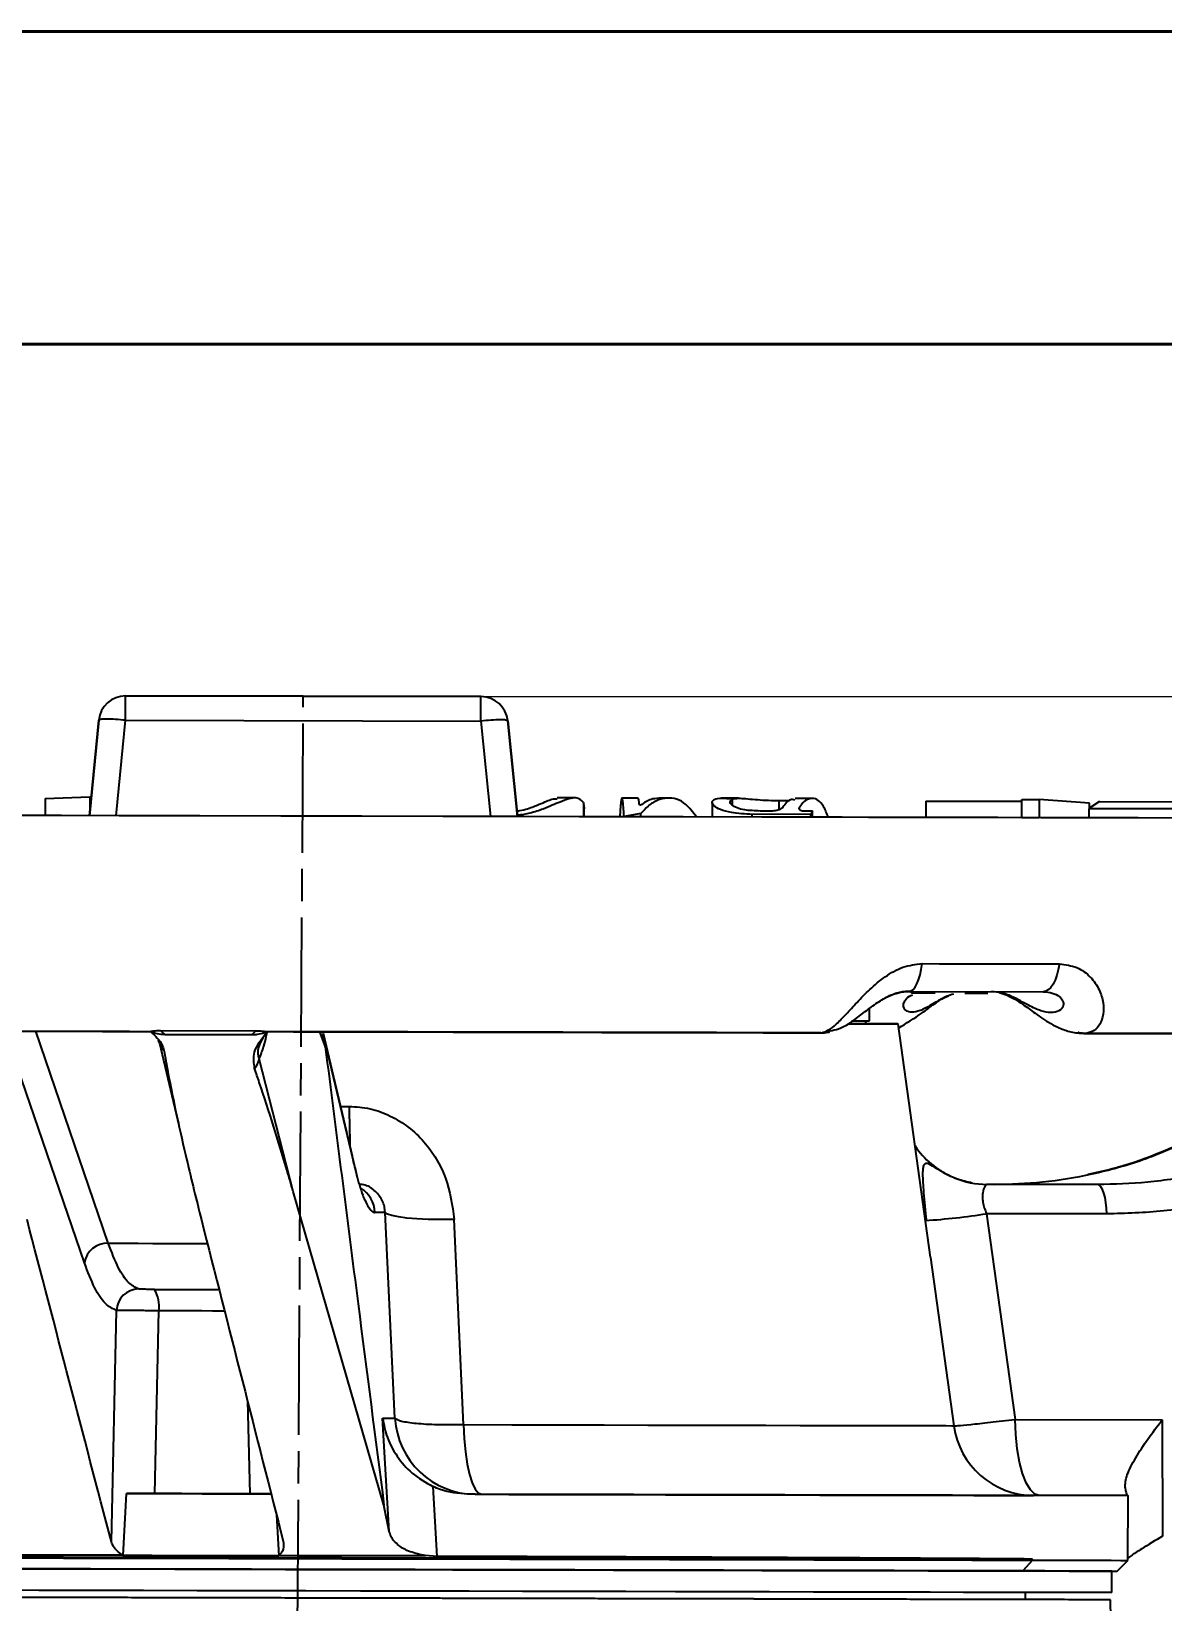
# Model space of a CAD drawing. Header units: millimetres. Extents: x 2136 to 4572, y 748 to 2471.
# Drawn here: x 2962 to 3066.9, y 2325.6 to 2471.2 of the extents above; entities that cross this region are included whole.
import ezdxf

# ---------------------------------------------------------------- set-up
doc = ezdxf.new("R2010")
doc.units = ezdxf.units.MM
doc.linetypes.add('AM_ISO08W050', pattern=[18, 12, -1.5, 3, -1.5])
for name, color, linetype, lineweight in [('AM_5', 3, 'Continuous', 25), ('AM_7', 4, 'AM_ISO08W050', 25), ('AM_BOR', 7, 'Continuous', 50), ('粗实线', 7, 'Continuous', 40)]:
    doc.layers.add(name, color=color, linetype=linetype, lineweight=lineweight)
doc.styles.add('SLDTEXTSTYLE1', font='txt.shx', dxfattribs={"width": 0.7, "bigfont": 'gbcbig.shx'})
doc.dimstyles.new('SLDDIMSTYLE12$0', dxfattribs={"dimtxt": 12, "dimasz": 10, "dimexe": 0, "dimexo": 0.0625, "dimgap": 0.875, "dimtad": 1, "dimdec": 1, "dimlfac": 1.8, "dimrnd": 1e-09, "dimzin": 12, "dimdsep": 46, "dimtxsty": 'SLDTEXTSTYLE1', "dimcen": 0.09, "dimdle": 8.16, "dimclrd": 3, "dimclre": 3, "dimadec": 0, "dimazin": 3, "dimtfac": 1, "dimtdec": 1, "dimtofl": 0, "dimtmove": 0, "dimatfit": 3, "dimfxl": 0, "dimfrac": 2, "dimtolj": 1, "dimlwd": 5, "dimlwe": 5, "dimarcsym": 0})

# ---------------------------------------------------------------- blocks, each defined once
blk = doc.blocks.new('*D56')
at = {"layer": 'AM_5', "color": 3, "lineweight": 5, "transparency": 16777216}
blk.add_line((3003.73, 2409.51), (3187.63, 2409.51), dxfattribs=at)
at = {"layer": 'AM_5', "color": 3, "linetype": 'Continuous', "lineweight": 5, "transparency": 16777216}
for p, q in [((3187.63, 2399.51), (3187.63, 2120.77)), ((3050.8, 2110.77), (3187.63, 2110.77))]:
    blk.add_line(p, q, dxfattribs=at)
at = {"layer": 'AM_5', "color": 3, "transparency": 16777216}
for points in [[(3185.96, 2399.51), (3189.29, 2399.51), (3187.63, 2409.51)], [(3185.96, 2120.77), (3189.29, 2120.77), (3187.63, 2110.77)]]:
    blk.add_solid(points, dxfattribs=at)
at = {"layer": 'Defpoints', "color": 0, "transparency": 16777216}
for p in [(3003.67, 2409.51), (3050.74, 2110.77), (3187.63, 2110.77)]:
    blk.add_point(p, dxfattribs=at)
at = {"layer": 'AM_5', "color": 0, "transparency": 16777216, "insert": (3180.75, 2260.14), "char_height": 12, "attachment_point": 5, "rotation": 90, "style": 'SLDTEXTSTYLE1'}
blk.add_mtext('\\A1;350', dxfattribs=at)
blk = doc.blocks.new('rA3')
at = {"layer": '粗实线'}
for p, q in [((753.384, 421.26), (333.384, 421.26)), ((748.384, 416.26), (358.384, 416.26))]:
    blk.add_line(p, q, dxfattribs=at)

msp = doc.modelspace()

# ---------------------------------------------------------------- linework, layer by layer
at = {"color": 7, "linetype": 'Continuous', "lineweight": 25}
for p, q in [((2970.692, 2407.321), (2970.697, 2409.582)), ((3003.672, 2409.512), (2970.697, 2409.582)), ((2970.697, 2409.582), (2970.697, 2409.582)), ((2970.697, 2409.582), (3003.672, 2409.512)), ((3003.667, 2407.251), (3003.672, 2409.512)), ((3003.672, 2409.512), (3003.672, 2409.512)), ((2967.334, 2398.469), (2968.204, 2407.327)), ((2968.204, 2407.326), (2967.334, 2398.469)), ((2968.204, 2407.327), (2968.204, 2407.326)), ((2969.823, 2398.464), (2970.692, 2407.321)), ((2970.692, 2407.321), (3003.667, 2407.251)), ((3003.667, 2407.251), (3004.57, 2398.389)), ((3007.058, 2398.384), (3006.154, 2407.265)), ((3006.154, 2407.265), (3007.058, 2398.384)), ((3006.154, 2407.265), (3006.154, 2407.265)), ((2963.22, 2400.073), (2963.217, 2398.48)), ((2963.22, 2400.073), (2967.364, 2400.215)), ((2967.364, 2400.215), (2967.361, 2398.741)), ((2967.364, 2400.215), (2967.506, 2400.215)), ((3012.464, 2400.119), (3010.745, 2400.123)), ((3018.27, 2400.107), (3016.77, 2400.11)), ((3021.002, 2400.101), (3020.185, 2400.103)), ((3027.556, 2400.087), (3025.965, 2400.09)), ((3034.364, 2400.072), (3032.84, 2400.076)), ((3013.176, 2399.689), (3013.173, 2398.373)), ((3013.259, 2398.373), (3013.26, 2398.912)), ((3018.512, 2398.665), (3016.95, 2398.388)), ((3018.468, 2399.432), (3018.371, 2399.432)), ((3018.512, 2398.36), (3018.512, 2398.665)), ((3025.117, 2399.689), (3025.114, 2398.346)), ((3026.987, 2399.996), (3026.986, 2399.446)), ((3028.833, 2398.338), (3028.834, 2398.592)), ((3034.286, 2398.617), (3028.834, 2398.592)), ((3030.621, 2398.9), (3029.567, 2398.904)), ((3031.315, 2399.873), (3031.313, 2399.004)), ((3031.315, 2399.873), (3032.303, 2399.871)), ((3033.22, 2399.063), (3033.221, 2399.26)), ((3033.871, 2398.919), (3034.446, 2398.925)), ((3034.285, 2398.326), (3034.286, 2398.617)), ((3034.446, 2398.925), (3034.286, 2398.617)), ((3034.445, 2398.326), (3034.446, 2398.925)), ((3044.954, 2399.819), (3044.951, 2398.305)), ((3044.954, 2399.819), (3053.864, 2399.804)), ((3053.861, 2398.285), (3053.865, 2399.967)), ((3053.865, 2399.967), (3055.475, 2399.964)), ((3055.475, 2399.964), (3055.472, 2398.281)), ((3060.154, 2399.638), (3055.475, 2399.964)), ((3060.092, 2399.148), (3060.09, 2398.271)), ((3061.054, 2399.772), (3060.092, 2399.148)), ((3060.153, 2399.188), (3060.154, 2399.638)), ((3061.054, 2399.772), (3070.183, 2399.749)), ((2964.75, 2398.476), (2960.819, 2398.485)), ((3016.716, 2398.365), (3012.796, 2398.374)), ((3016.95, 2398.363), (3016.95, 2398.388)), ((3025.149, 2398.347), (3021.622, 2398.355)), ((3043.373, 2382.171), (3043.163, 2382.171)), ((3043.505, 2382.171), (3043.167, 2382.171)), ((3043.373, 2382.171), (3055.834, 2382.144)), ((3043.671, 2382.023), (3043.466, 2382.201)), ((3045.817, 2382.019), (3043.671, 2382.023)), ((3048.582, 2382.014), (3050.695, 2382.009)), ((3039.711, 2379.435), (3039.714, 2380.583)), ((2966.879, 2356.986), (2959.533, 2378.494)), ((2969.091, 2358.813), (2962.359, 2378.488)), ((2972.95, 2378.504), (2973.103, 2378.353)), ((2973.02, 2378.465), (2973.014, 2378.458)), ((2973.926, 2378.54), (2982.785, 2378.521)), ((2973.926, 2378.54), (2974.344, 2378.188)), ((2982.785, 2378.521), (2982.444, 2378.172)), ((2983.853, 2378.435), (2983.749, 2378.322)), ((2988.702, 2378.425), (2989.224, 2377.032)), ((2989.181, 2377.502), (2989.007, 2378.26)), ((2991.742, 2366.9), (2989.048, 2378.256)), ((3035.275, 2378.333), (3036.003, 2378.407)), ((3045.38, 2357.51), (3042.385, 2379.158)), ((3059.093, 2378.358), (3059.838, 2378.282)), ((3059.738, 2378.274), (3059.606, 2378.306)), ((3059.625, 2378.272), (3063.268, 2378.264)), ((2973.699, 2377.652), (2973.85, 2377.379)), ((2973.851, 2377.378), (2975.626, 2369.753)), ((2974.344, 2378.188), (2982.444, 2378.172)), ((2989.181, 2377.502), (2991.859, 2366.21)), ((2986.245, 2363.608), (2983.087, 2375.91)), ((2990.648, 2371.511), (2991.448, 2371.509)), ((3051.333, 2364.271), (3050.576, 2364.272)), ((3060.878, 2364.25), (3050.624, 2364.272)), ((2994.671, 2334.534), (2986.245, 2363.608)), ((2994.776, 2361.675), (2993.836, 2361.677)), ((2995.692, 2342.594), (2994.776, 2361.675)), ((3002.053, 2341.99), (3001.184, 2361.012)), ((3050.593, 2361.556), (3053.234, 2342.471)), ((3061.745, 2361.532), (3050.593, 2361.556)), ((3045.38, 2357.507), (3047.541, 2341.893)), ((2969.378, 2331.105), (2969.851, 2352.567)), ((2973.419, 2335.595), (2973.773, 2352.539)), ((2982.001, 2344.199), (2982.237, 2335.576)), ((2994.541, 2342.596), (2995.692, 2342.594)), ((2995.165, 2332.082), (2994.541, 2342.596)), ((3053.234, 2342.471), (3066.888, 2342.442)), ((3066.888, 2342.442), (3066.924, 2331.654)), ((2999.211, 2336.251), (2999.571, 2329.773)), ((3063.45, 2336.175), (3063.45, 2336.073)), ((2970.457, 2329.843), (2970.777, 2335.601)), ((2995.165, 2332.082), (2994.671, 2334.534)), ((3003.139, 2335.532), (3002.45, 2335.533)), ((3063.651, 2335.403), (3055.485, 2335.42)), ((3063.707, 2329.403), (3063.72, 2335.403)), ((2984.7, 2333.615), (2984.901, 2329.812)), ((2970.363, 2329.902), (2970.457, 2329.843)), ((2984.966, 2329.871), (2984.901, 2329.812)), ((2999.571, 2329.773), (2998.534, 2329.842)), ((3054.835, 2329.421), (3053.952, 2328.423)), ((3054.835, 2329.421), (3054.835, 2329.525)), ((3062.705, 2328.405), (3063.707, 2329.403)), ((3063.821, 2329.703), (3063.708, 2329.62)), ((3062.201, 2326.406), (3062.205, 2328.406)), ((3054.199, 2325.764), (3054.201, 2326.423)), ((3062.631, 2277.229), (3062.099, 2325.747))]:
    msp.add_line(p, q, dxfattribs=at)
at = {"color": 7, "linetype": 'Continuous', "lineweight": 25, "flags": 128}
for points in [[(3071.188, 2398.247), (3064.648, 2398.261), (3057.941, 2398.275), (3051.083, 2398.29), (3044.088, 2398.305), (3036.972, 2398.32), (3029.749, 2398.336), (3022.437, 2398.351), (3015.051, 2398.367), (3007.608, 2398.383), (3000.123, 2398.399), (2992.613, 2398.415), (2985.096, 2398.431), (2977.586, 2398.447), (2970.101, 2398.463), (2962.658, 2398.479), (2955.272, 2398.495)], [(3053.999, 2398.285), (3051.643, 2398.291), (3049.27, 2398.296), (3046.881, 2398.301), (3044.478, 2398.306), (3042.061, 2398.311), (3039.629, 2398.316), (3037.185, 2398.321), (3034.728, 2398.327)], [(3055.472, 2398.281), (3055.271, 2398.282), (3055.07, 2398.282), (3054.869, 2398.282), (3054.667, 2398.283), (3054.466, 2398.283), (3054.264, 2398.284), (3054.063, 2398.284), (3053.861, 2398.285)], [(3060.152, 2398.272), (3059.831, 2398.273), (3057.73, 2398.277), (3055.615, 2398.282)], [(3043.373, 2382.171), (3043.571, 2382.216), (3043.765, 2382.351), (3043.949, 2382.572), (3044.121, 2382.876), (3044.276, 2383.254), (3044.411, 2383.699), (3044.522, 2384.199), (3044.608, 2384.745)], [(3044.608, 2384.745), (3046.222, 2384.741), (3047.831, 2384.738), (3049.433, 2384.734), (3051.029, 2384.731), (3052.619, 2384.727), (3054.203, 2384.724), (3055.779, 2384.721), (3057.349, 2384.717)], [(3057.349, 2384.717), (3057.245, 2384.172), (3057.108, 2383.671), (3056.943, 2383.227), (3056.753, 2382.849), (3056.542, 2382.546), (3056.315, 2382.324), (3056.077, 2382.189), (3055.834, 2382.144)], [(3037.739, 2379.168), (3038.918, 2379.165), (3040.296, 2379.162), (3041.333, 2379.16), (3042.019, 2379.159), (3042.351, 2379.158), (3042.328, 2379.158), (3041.948, 2379.159), (3041.214, 2379.16), (3040.132, 2379.163), (3038.708, 2379.166), (3037.784, 2379.168)], [(3063.268, 2378.264), (3064.545, 2378.261), (3065.816, 2378.259), (3067.08, 2378.256), (3068.339, 2378.253), (3069.59, 2378.251), (3070.835, 2378.248), (3072.074, 2378.245), (3073.305, 2378.243)], [(2991.859, 2366.21), (2991.794, 2366.715), (2991.741, 2366.901)], [(3061.745, 2361.532), (3061.721, 2362.071), (3061.666, 2362.584), (3061.584, 2363.054), (3061.476, 2363.463), (3061.346, 2363.798), (3061.2, 2364.046), (3061.042, 2364.199), (3060.878, 2364.25)], [(3001.184, 2361.012), (2999.942, 2361.004), (2998.776, 2361.025), (2997.714, 2361.074), (2996.784, 2361.149), (2996.008, 2361.25), (2995.405, 2361.374), (2994.991, 2361.516), (2994.776, 2361.675)], [(2969.091, 2358.813), (2970.468, 2358.811), (2971.848, 2358.808), (2973.232, 2358.805), (2974.619, 2358.802), (2976.009, 2358.799), (2977.402, 2358.796), (2978.272, 2358.794)], [(2973.369, 2354.532), (2974.388, 2354.53), (2975.41, 2354.528), (2976.435, 2354.526), (2977.461, 2354.523), (2978.49, 2354.521), (2979.36, 2354.519)], [(2979.869, 2352.526), (2979.762, 2352.526), (2978.758, 2352.528), (2977.757, 2352.53), (2976.757, 2352.532), (2975.76, 2352.534), (2974.765, 2352.536), (2973.773, 2352.539)], [(3002.053, 2341.99), (3002.119, 2340.685), (3002.237, 2339.455), (3002.403, 2338.339), (3002.611, 2337.373), (3002.855, 2336.587), (3003.127, 2336.007), (3003.419, 2335.651), (3003.721, 2335.531)], [(3002.053, 2341.99), (3006.525, 2341.981), (3010.886, 2341.971), (3015.11, 2341.962), (3019.169, 2341.954), (3023.039, 2341.946), (3026.696, 2341.938), (3030.117, 2341.93), (3033.28, 2341.924), (3036.167, 2341.918), (3038.759, 2341.912), (3041.039, 2341.907), (3042.994, 2341.903), (3044.612, 2341.9), (3045.882, 2341.897), (3046.797, 2341.895), (3047.351, 2341.894), (3047.541, 2341.893)], [(3055.485, 2335.42), (3055.06, 2335.554), (3054.649, 2335.95), (3054.27, 2336.594), (3053.934, 2337.462), (3053.653, 2338.524), (3053.439, 2339.743), (3053.297, 2341.074), (3053.234, 2342.471)], [(2984.199, 2335.572), (2982.852, 2335.575), (2981.11, 2335.579), (2979.372, 2335.583), (2977.639, 2335.586), (2975.912, 2335.59), (2974.192, 2335.594), (2972.48, 2335.597), (2970.777, 2335.601)], [(2973.419, 2335.595), (2974.511, 2335.593), (2975.607, 2335.591), (2976.706, 2335.588), (2977.808, 2335.586), (2978.912, 2335.584), (2980.019, 2335.581), (2981.127, 2335.579), (2982.237, 2335.576)], [(3063.651, 2335.403), (3063.69, 2335.403), (3063.345, 2335.403), (3062.62, 2335.405), (3061.517, 2335.407), (3060.042, 2335.41), (3058.203, 2335.414), (3056.01, 2335.419), (3053.472, 2335.424), (3050.604, 2335.43), (3047.419, 2335.437), (3043.935, 2335.445), (3040.169, 2335.453), (3036.14, 2335.461), (3031.869, 2335.47), (3027.378, 2335.48), (3022.689, 2335.49), (3017.826, 2335.5), (3012.815, 2335.511), (3007.681, 2335.522), (3002.45, 2335.533)], [(2957.545, 2329.929), (2959.1, 2329.926), (2960.67, 2329.923), (2962.255, 2329.919), (2963.853, 2329.916), (2965.464, 2329.912), (2967.086, 2329.909), (2968.719, 2329.905), (2970.363, 2329.902)], [(2960.003, 2329.727), (2964.92, 2329.717), (2969.952, 2329.706), (2975.077, 2329.695), (2980.269, 2329.684), (2985.502, 2329.673), (2990.75, 2329.662), (2995.99, 2329.65), (3001.194, 2329.639), (3006.337, 2329.628), (3011.394, 2329.617), (3016.341, 2329.607), (3021.154, 2329.597), (3025.808, 2329.587), (3030.281, 2329.577), (3034.552, 2329.568), (3038.6, 2329.559), (3042.404, 2329.551), (3045.946, 2329.544), (3049.209, 2329.537), (3052.177, 2329.53), (3054.835, 2329.525)], [(2960.003, 2329.624), (2964.919, 2329.613), (2969.952, 2329.603), (2975.077, 2329.592), (2980.268, 2329.581), (2985.501, 2329.569), (2990.75, 2329.558), (2995.989, 2329.547), (3001.193, 2329.536), (3006.337, 2329.525), (3011.394, 2329.514), (3016.341, 2329.504), (3021.153, 2329.493), (3025.808, 2329.483), (3030.281, 2329.474), (3034.552, 2329.465), (3038.599, 2329.456), (3042.403, 2329.448), (3045.946, 2329.44), (3049.209, 2329.433), (3052.177, 2329.427), (3054.835, 2329.421)], [(2984.966, 2329.871), (2986.664, 2329.867), (2988.364, 2329.863), (2990.063, 2329.86), (2991.762, 2329.856), (2993.459, 2329.853), (2995.154, 2329.849), (2996.846, 2329.845), (2998.534, 2329.842)], [(3054.835, 2329.421), (3057.197, 2329.416), (3059.208, 2329.412), (3060.858, 2329.409), (3062.138, 2329.406), (3063.042, 2329.404), (3063.565, 2329.403), (3063.707, 2329.403)], [(3062.205, 2328.406), (3062.03, 2328.406), (3061.505, 2328.407), (3060.634, 2328.409), (3059.42, 2328.412), (3057.868, 2328.415), (3055.988, 2328.419), (3053.786, 2328.424), (3051.275, 2328.429), (3048.465, 2328.435), (3045.37, 2328.442), (3042.006, 2328.449), (3038.387, 2328.456), (3034.532, 2328.465), (3030.458, 2328.473), (3026.185, 2328.482), (3021.734, 2328.492), (3017.125, 2328.502), (3012.381, 2328.512), (3007.524, 2328.522), (3002.577, 2328.533), (2997.565, 2328.544), (2992.51, 2328.554), (2987.437, 2328.565), (2982.37, 2328.576), (2977.333, 2328.587), (2972.35, 2328.598), (2967.445, 2328.608), (2962.642, 2328.618), (2957.963, 2328.628)], [(2960.384, 2328.623), (2965.235, 2328.613), (2970.201, 2328.602), (2975.257, 2328.591), (2980.379, 2328.58), (2985.542, 2328.569), (2990.721, 2328.558), (2995.891, 2328.547), (3001.025, 2328.536), (3006.1, 2328.525), (3011.09, 2328.515), (3015.971, 2328.504), (3020.719, 2328.494), (3025.311, 2328.484), (3029.725, 2328.475), (3033.939, 2328.466), (3037.933, 2328.457), (3041.686, 2328.449), (3045.181, 2328.442), (3048.401, 2328.435), (3051.329, 2328.429), (3053.952, 2328.423)], [(3053.952, 2328.423), (3056.283, 2328.418), (3058.267, 2328.414), (3059.894, 2328.411), (3061.157, 2328.408), (3062.049, 2328.406), (3062.564, 2328.405), (3062.705, 2328.405)], [(3062.201, 2326.406), (3062.026, 2326.406), (3061.501, 2326.407), (3060.63, 2326.409), (3059.415, 2326.412), (3057.864, 2326.415), (3055.983, 2326.419), (3053.782, 2326.424), (3051.27, 2326.429), (3048.46, 2326.435), (3045.366, 2326.442), (3042.001, 2326.449), (3038.383, 2326.456), (3034.527, 2326.465), (3030.454, 2326.473), (3026.181, 2326.482), (3021.73, 2326.492), (3017.121, 2326.502), (3012.377, 2326.512), (3007.52, 2326.522), (3002.573, 2326.533), (2997.56, 2326.544), (2992.505, 2326.554), (2987.432, 2326.565), (2982.365, 2326.576), (2977.328, 2326.587), (2972.346, 2326.598), (2967.441, 2326.608), (2962.638, 2326.618), (2957.958, 2326.628)]]:
    msp.add_lwpolyline(points, dxfattribs=at)
at = {"color": 7, "linetype": 'Continuous', "lineweight": 25}
for centre, radius, start, end in [((2970.692, 2407.082), 2.5, 89.87751, 174.39392), ((2970.692, 2407.082), 2.5, 89.87751, 174.39392), ((3003.667, 2407.012), 2.5, 5.81493, 89.87751), ((3003.667, 2407.012), 2.5, 5.81493, 89.87751), ((2975.306, 2377.823), 1.522, 197.80201, 225.85834), ((2981.349, 2376.178), 1.759, 318.63519, 351.23149), ((3122.92, 2371.955), 131.473, 180.19425, 181.82618), ((3050.709, 2372.419), 8.163, 214.11019, 245.44357), ((2990.948, 2361.51), 2.892, 3.30335, 56.85343), ((3050.644, 2372.293), 8.02, 247.49374, 269.8614), ((3040.469, 2426.187), 65.419, 273.89088, 278.90272), ((2968.999, 2356.673), 2.143, 87.51436, 171.60882), ((2971.917, 2352.506), 2.066, 90.16378, 178.29517), ((2970.915, 2352.997), 2.894, 350.88042, 32.03121), ((3003.166, 2343.018), 7.486, 183.24837, 269.79193), ((3054.97, 2342.921), 7.5, 187.87748, 269.87749)]:
    msp.add_arc(centre, radius, start, end, dxfattribs=at)
for points in [[(2970.692, 2407.321), (2970.368, 2407.349), (2969.72, 2407.405), (2968.9, 2407.43), (2968.324, 2407.408), (2968.244, 2407.354), (2968.204, 2407.326)], [(3006.154, 2407.265), (3006.114, 2407.292), (3006.034, 2407.346), (3005.458, 2407.366), (3004.639, 2407.338), (3003.991, 2407.28), (3003.667, 2407.251)], [(3057.186, 2364.258), (3056.341, 2364.26), (3054.651, 2364.264), (3052.439, 2364.268), (3051.333, 2364.271)], [(3060.878, 2364.25), (3060.403, 2364.251), (3059.452, 2364.253), (3057.942, 2364.257), (3057.186, 2364.258)], [(3062.099, 2325.747), (3061.978, 2325.748), (3061.736, 2325.748), (3059.786, 2325.752), (3056.71, 2325.759), (3052.446, 2325.768), (3047.098, 2325.779), (3040.749, 2325.793), (3033.51, 2325.808), (3025.504, 2325.825), (3016.869, 2325.844), (3007.751, 2325.863), (2998.308, 2325.883), (2988.7, 2325.904), (2979.092, 2325.924), (2969.648, 2325.945), (2960.53, 2325.964), (2951.895, 2325.983), (2943.889, 2326), (2936.65, 2326.015), (2930.301, 2326.029), (2924.953, 2326.04), (2920.689, 2326.05), (2917.613, 2326.056), (2915.663, 2326.06), (2915.421, 2326.061), (2915.3, 2326.061)], [(2988.7, 2325.904), (2985.842, 2325.91), (2980.126, 2325.922), (2971.698, 2325.94), (2963.562, 2325.958), (2955.856, 2325.974), (2948.712, 2325.99), (2942.252, 2326.003), (2936.586, 2326.016), (2931.814, 2326.026), (2928.009, 2326.034), (2925.264, 2326.04), (2923.524, 2326.044), (2923.308, 2326.044), (2923.2, 2326.044)], [(3054.199, 2325.764), (3054.091, 2325.764), (3053.875, 2325.765), (3052.135, 2325.769), (3049.39, 2325.774), (3045.585, 2325.783), (3040.813, 2325.793), (3035.147, 2325.805), (3028.687, 2325.819), (3021.543, 2325.834), (3013.837, 2325.85), (3005.701, 2325.868), (2997.273, 2325.886), (2991.558, 2325.898), (2988.7, 2325.904)]]:
    msp.add_open_spline(points, degree=3, dxfattribs=at)
for points, knots in [([(3007.004, 2398.914), (3007.097, 2398.921), (3007.455, 2398.947), (3008.215, 2399.18), (3009.284, 2399.597), (3010.275, 2400.058), (3010.593, 2400.043), (3010.727, 2400.036)], [0, 0, 0, 0, 0.0437633, 0.1679338, 0.4021795, 0.7473798, 1, 1, 1, 1]), ([(3013.176, 2399.689), (3012.997, 2399.896), (3012.645, 2400.301), (3011.238, 2399.852), (3009.733, 2399.185), (3008.312, 2398.679), (3007.441, 2398.563), (3007.046, 2398.51)], [0, 0, 0, 0, 0.2863119, 0.5595307, 0.7673383, 0.8943372, 1, 1, 1, 1]), ([(3016.95, 2398.388), (3016.932, 2398.704), (3016.895, 2399.344), (3016.814, 2400.096), (3016.726, 2400.214), (3016.641, 2399.621), (3016.59, 2399.047), (3016.563, 2398.518), (3016.555, 2398.364)], [0, 0, 0, 0, 0.1535151, 0.3115105, 0.6218308, 0.7759719, 0.9346502, 1, 1, 1, 1]), ([(3018.371, 2399.432), (3018.35, 2399.628), (3018.31, 2400.011), (3018.267, 2400.067), (3018.247, 2400.095)], [0, 0, 0, 0, 0.510119, 1, 1, 1, 1]), ([(3020.153, 2400.059), (3019.919, 2400.052), (3019.346, 2400.035), (3018.795, 2399.657), (3018.468, 2399.432)], [0, 0, 0, 0, 0.4066547, 1, 1, 1, 1]), ([(3023.666, 2398.349), (3023.347, 2398.779), (3022.519, 2399.893), (3021.228, 2400.21), (3020.047, 2399.948), (3019.224, 2399.448), (3018.731, 2398.905), (3018.512, 2398.665)], [0, 0, 0, 0, 0.20538407, 0.53154575, 0.6962645, 0.86571858, 1, 1, 1, 1]), ([(3025.31, 2399.981), (3025.511, 2400.04), (3025.818, 2400.13), (3026.562, 2400.056), (3026.819, 2400.03)], [0, 0, 0, 0, 0.6542152, 1, 1, 1, 1]), ([(3026.987, 2399.996), (3027.154, 2400.041), (3027.426, 2400.114), (3028.208, 2400.053), (3029.087, 2399.975), (3030.108, 2399.897), (3030.862, 2399.876), (3031.272, 2399.874), (3031.315, 2399.873)], [0, 0, 0, 0, 0.2685044, 0.4379066, 0.6082478, 0.7778738, 0.976771, 1, 1, 1, 1]), ([(3035.903, 2398.323), (3035.757, 2398.683), (3035.323, 2399.756), (3034.439, 2400.246), (3033.675, 2399.892), (3033.286, 2399.35), (3033.221, 2399.26)], [0, 0, 0, 0, 0.1864973, 0.5560674, 0.9256862, 1, 1, 1, 1]), ([(3013.244, 2398.912), (3013.248, 2398.937), (3013.306, 2399.295), (3013.239, 2399.499), (3013.176, 2399.689)], [0, 0, 0, 0, 0.0704321, 1, 1, 1, 1]), ([(3028.834, 2398.592), (3028.166, 2398.621), (3027.065, 2398.668), (3025.884, 2399.011), (3025.261, 2399.365), (3025.033, 2399.742), (3025.21, 2399.895), (3025.31, 2399.981)], [0, 0, 0, 0, 0.2904242, 0.4791568, 0.6380876, 0.7972637, 1, 1, 1, 1]), ([(3029.567, 2398.904), (3029.072, 2398.921), (3028.27, 2398.948), (3027.381, 2399.183), (3026.897, 2399.47), (3026.718, 2399.793), (3026.893, 2399.925), (3026.987, 2399.996)], [0, 0, 0, 0, 0.25993357, 0.42159435, 0.58406301, 0.77645614, 1, 1, 1, 1]), ([(3031.691, 2399.254), (3031.644, 2399.199), (3031.573, 2399.112), (3031.342, 2399.007), (3031.109, 2398.944), (3030.861, 2398.904), (3030.695, 2398.901), (3030.621, 2398.9)], [0, 0, 0, 0, 0.30576076, 0.47235167, 0.63798104, 0.83773254, 1, 1, 1, 1]), ([(3032.804, 2399.917), (3032.663, 2399.956), (3032.282, 2400.06), (3031.919, 2399.566), (3031.691, 2399.254)], [0, 0, 0, 0, 0.3704922, 1, 1, 1, 1]), ([(3033.221, 2399.26), (3033.196, 2399.21), (3033.157, 2399.133), (3033.205, 2399.029), (3033.323, 2398.964), (3033.551, 2398.921), (3033.748, 2398.919), (3033.871, 2398.919)], [0, 0, 0, 0, 0.2742213, 0.4218346, 0.5710505, 0.7336104, 1, 1, 1, 1]), ([(3060.092, 2399.148), (3063.156, 2399.14), (3069.298, 2399.122), (3075.072, 2399.104), (3077.965, 2399.096)], [0, 0, 0, 0, 0.498853, 1, 1, 1, 1]), ([(3035.275, 2378.333), (3035.486, 2378.396), (3035.898, 2378.517), (3036.67, 2379.138), (3037.534, 2380.02), (3038.553, 2381.143), (3039.731, 2382.371), (3041.146, 2383.565), (3042.807, 2384.537), (3044.008, 2384.676), (3044.608, 2384.745)], [0, 0, 0, 0, 0.1279379, 0.24972, 0.3803197, 0.4997335, 0.6244222, 0.7495462, 0.8749776, 1, 1, 1, 1]), ([(3057.349, 2384.717), (3057.907, 2384.647), (3059.025, 2384.505), (3060.293, 2383.534), (3061.104, 2382.339), (3061.461, 2381.109), (3061.452, 2379.983), (3061.135, 2379.097), (3060.587, 2378.471), (3060.091, 2378.346), (3059.838, 2378.282)], [0, 0, 0, 0, 0.1246251, 0.249715, 0.3749212, 0.4997425, 0.6192768, 0.750014, 0.8718903, 1, 1, 1, 1]), ([(3035.447, 2378.402), (3035.99, 2378.487), (3037.287, 2378.691), (3038.76, 2379.867), (3040.247, 2381.009), (3041.398, 2381.73), (3042.554, 2382.177), (3043.223, 2382.199), (3043.556, 2382.209)], [0, 0, 0, 0, 0.21651, 0.5165419, 0.6570432, 0.7800658, 0.8904523, 1, 1, 1, 1]), ([(3041.297, 2381.618), (3041.366, 2381.655), (3041.699, 2381.833), (3042.437, 2382.101), (3043.061, 2382.148), (3043.373, 2382.171)], [0, 0, 0, 0, 0.1146699, 0.5571038, 1, 1, 1, 1]), ([(3042.435, 2378.797), (3043.137, 2379.219), (3044.179, 2379.845), (3045.683, 2380.983), (3046.559, 2381.588), (3047.011, 2381.748), (3047.061, 2381.766)], [0, 0, 0, 0, 0.5112128, 0.7576418, 0.9734468, 1, 1, 1, 1]), ([(3047.508, 2381.924), (3047.309, 2381.859), (3046.81, 2381.697), (3046.091, 2381.291), (3045.209, 2380.771), (3044.396, 2380.343), (3043.644, 2380.188), (3043.07, 2380.342), (3042.803, 2380.774), (3042.976, 2381.299), (3043.277, 2381.678), (3043.616, 2381.82), (3043.713, 2381.861)], [0, 0, 0, 0, 0.048877, 0.1220733, 0.2021553, 0.3553953, 0.5091194, 0.6628416, 0.8162433, 0.8929299, 0.9694545, 1, 1, 1, 1]), ([(3055.834, 2382.144), (3056.131, 2382.12), (3056.725, 2382.071), (3057.383, 2381.711), (3057.718, 2381.269), (3057.749, 2380.739), (3057.332, 2380.315), (3056.579, 2380.158), (3055.66, 2380.315), (3054.722, 2380.743), (3053.766, 2381.281), (3052.913, 2381.726), (3051.975, 2382.082), (3051.358, 2382.13), (3051.048, 2382.155)], [0, 0, 0, 0, 0.0625764, 0.1252848, 0.1848997, 0.2501233, 0.3749307, 0.5001323, 0.6253324, 0.7502715, 0.8127295, 0.8750555, 0.937394, 1, 1, 1, 1]), ([(3051.76, 2382.067), (3051.998, 2381.996), (3052.467, 2381.857), (3053.229, 2381.453), (3054.13, 2380.864), (3054.96, 2380.241), (3056.028, 2379.477), (3057.138, 2378.827), (3058.466, 2378.357), (3059.244, 2378.302), (3059.663, 2378.272)], [0, 0, 0, 0, 0.0889663, 0.1751205, 0.2608238, 0.4140952, 0.5091872, 0.7133094, 0.8458673, 1, 1, 1, 1]), ([(2957.143, 2378.499), (2959.779, 2378.493), (2965.05, 2378.482), (2970.38, 2378.471), (2973.045, 2378.465)], [0, 0, 0, 0, 0.5001571, 1, 1, 1, 1]), ([(2957.244, 2378.492), (2959.859, 2378.486), (2965.086, 2378.475), (2970.372, 2378.464), (2973.014, 2378.458)], [0, 0, 0, 0, 0.5001595, 1, 1, 1, 1]), ([(2973.014, 2378.458), (2973.446, 2378.047), (2974.031, 2377.489), (2974.202, 2376.888), (2974.246, 2376.73)], [0, 0, 0, 0, 0.73735145, 1, 1, 1, 1]), ([(2973.045, 2378.465), (2973.073, 2378.471), (2973.131, 2378.485), (2973.321, 2378.515), (2973.583, 2378.534), (2973.786, 2378.54), (2973.902, 2378.54), (2973.926, 2378.54)], [0, 0, 0, 0, 0.2814646, 0.5659598, 0.7573018, 0.9482948, 1, 1, 1, 1]), ([(2973.045, 2378.465), (2973.229, 2378.387), (2973.615, 2378.223), (2974.094, 2378.2), (2974.344, 2378.188)], [0, 0, 0, 0, 0.4773597, 1, 1, 1, 1]), ([(2982.444, 2378.172), (2982.602, 2378.177), (2982.996, 2378.19), (2983.459, 2378.296), (2983.719, 2378.412), (2983.785, 2378.442)], [0, 0, 0, 0, 0.3322049, 0.8309967, 1, 1, 1, 1]), ([(2982.669, 2375.016), (2982.602, 2375.523), (2982.45, 2376.67), (2983.283, 2377.731), (2983.747, 2378.322)], [0, 0, 0, 0, 0.4426348, 1, 1, 1, 1]), ([(2982.785, 2378.521), (2982.886, 2378.519), (2983.089, 2378.517), (2983.357, 2378.498), (2983.6, 2378.47), (2983.72, 2378.451), (2983.777, 2378.443), (2983.785, 2378.442)], [0, 0, 0, 0, 0.2099462, 0.4212951, 0.6110203, 0.9471646, 1, 1, 1, 1]), ([(2983.748, 2378.321), (2983.485, 2377.931), (2983.086, 2377.34), (2982.945, 2376.648), (2982.974, 2376.285), (2983.019, 2376.099), (2983.053, 2375.998), (2983.073, 2375.947), (2983.084, 2375.92), (2983.086, 2375.913), (2983.087, 2375.911), (2983.087, 2375.91), (2983.087, 2375.91), (2983.087, 2375.91)], [0, 0, 0, 0, 0.4928292, 0.7454599, 0.8721173, 0.9358438, 0.9678536, 0.9916466, 0.9977503, 0.9993549, 0.9997963, 0.9999274, 1, 1, 1, 1]), ([(2983.087, 2375.91), (2983.165, 2376.095), (2983.309, 2376.443), (2983.53, 2377.152), (2983.716, 2377.763), (2983.817, 2378.315), (2983.848, 2378.486)], [0, 0, 0, 0, 0.2844413, 0.5330292, 0.8550922, 1, 1, 1, 1]), ([(2983.785, 2378.442), (2988.198, 2378.433), (2996.98, 2378.414), (3010.038, 2378.386), (3022.848, 2378.359), (3031.147, 2378.342), (3035.275, 2378.333)], [0, 0, 0, 0, 0.2537268, 0.5049693, 0.7537271, 1, 1, 1, 1]), ([(3035.201, 2378.326), (3031.99, 2378.333), (3025.555, 2378.346), (3016.389, 2378.366), (3007.828, 2378.384), (2999.882, 2378.401), (2991.883, 2378.418), (2986.53, 2378.429), (2983.853, 2378.435)], [0, 0, 0, 0, 0.19237048, 0.38548979, 0.53835783, 0.69122587, 0.84561294, 1, 1, 1, 1]), ([(3035.201, 2378.326), (3035.426, 2378.336), (3035.694, 2378.348), (3035.96, 2378.399), (3036.003, 2378.407)], [0, 0, 0, 0, 0.838527, 1, 1, 1, 1]), ([(3038.043, 2379.438), (3038.514, 2379.437), (3039.502, 2379.435), (3039.639, 2379.435), (3039.711, 2379.435)], [0, 0, 0, 0, 0.4764157, 1, 1, 1, 1]), ([(3039.471, 2379.164), (3039.431, 2379.2), (3039.37, 2379.255), (3039.374, 2379.39), (3039.375, 2379.435)], [0, 0, 0, 0, 0.6617391, 1, 1, 1, 1]), ([(3059.738, 2378.274), (3059.542, 2378.285), (3059.308, 2378.298), (3059.123, 2378.349), (3059.093, 2378.358)], [0, 0, 0, 0, 0.8392222, 1, 1, 1, 1]), ([(3073.43, 2378.246), (3071.197, 2378.25), (3066.725, 2378.26), (3062.069, 2378.269), (3059.738, 2378.274)], [0, 0, 0, 0, 0.4994087, 1, 1, 1, 1]), ([(3059.838, 2378.282), (3062.168, 2378.277), (3066.834, 2378.268), (3071.315, 2378.258), (3073.558, 2378.254)], [0, 0, 0, 0, 0.4994075, 1, 1, 1, 1]), ([(2989.224, 2377.032), (2989.219, 2377.077), (2989.207, 2377.171), (2989.193, 2377.301), (2989.185, 2377.409), (2989.182, 2377.465), (2989.181, 2377.493), (2989.181, 2377.502)], [0, 0, 0, 0, 0.3325712, 0.6879646, 0.8313814, 0.949784, 1, 1, 1, 1]), ([(2989.224, 2377.032), (2990.238, 2369.081), (2992.048, 2354.884), (2993.87, 2340.752), (2994.671, 2334.534)], [0, 0, 0, 0, 0.5600002, 1, 1, 1, 1]), ([(2974.246, 2376.73), (2974.37, 2376.05), (2974.988, 2372.649), (2976.135, 2367.399), (2977.268, 2362.832), (2977.727, 2360.984)], [0, 0, 0, 0, 0.1295185, 0.6476203, 1, 1, 1, 1]), ([(2986.245, 2363.608), (2986.049, 2364.284), (2985.067, 2367.661), (2983.883, 2371.465), (2982.815, 2374.59), (2982.669, 2375.016)], [0, 0, 0, 0, 0.1775689, 0.8878728, 1, 1, 1, 1]), ([(2991.448, 2371.509), (2992.098, 2371.464), (2993.414, 2371.373), (2995.277, 2370.665), (2996.973, 2369.629), (2998.409, 2368.268), (2999.565, 2366.663), (3000.742, 2364.289), (3001.008, 2362.32), (3001.184, 2361.012)], [0, 0, 0, 0, 0.1235233, 0.2501507, 0.3747805, 0.5002123, 0.6235234, 0.7497125, 1, 1, 1, 1]), ([(3051.333, 2364.271), (3052.819, 2364.314), (3055.851, 2364.401), (3060.458, 2365.187), (3065.176, 2366.472), (3068.247, 2367.823), (3069.812, 2368.511)], [0, 0, 0, 0, 0.2354209, 0.48057, 0.7354347, 1, 1, 1, 1]), ([(3069.513, 2368.44), (3068.458, 2367.964), (3066.079, 2366.892), (3062.879, 2365.818), (3060.728, 2365.348), (3059.974, 2365.183)], [0, 0, 0, 0, 0.3410507, 0.7689708, 1, 1, 1, 1]), ([(3080.1, 2368.489), (3078.487, 2367.801), (3075.319, 2366.45), (3070.42, 2365.166), (3065.615, 2364.38), (3062.435, 2364.293), (3060.878, 2364.25)], [0, 0, 0, 0, 0.2645644, 0.5194287, 0.7645782, 1, 1, 1, 1]), ([(2992.186, 2364.987), (2992.157, 2365.121), (2992.071, 2365.53), (2991.874, 2366.349), (2991.742, 2366.9)], [0, 0, 0, 0, 0.3269815, 1, 1, 1, 1]), ([(2991.859, 2366.21), (2992.036, 2365.514), (2992.324, 2364.376), (2992.664, 2363.38), (2992.997, 2362.551), (2993.333, 2361.957), (2993.628, 2361.718), (2993.773, 2361.682), (2993.817, 2361.677), (2993.831, 2361.677), (2993.836, 2361.677)], [0, 0, 0, 0, 0.2501646, 0.4085572, 0.4987242, 0.7484853, 0.9263633, 0.9763214, 0.991455, 1, 1, 1, 1]), ([(3049.259, 2364.393), (3048.795, 2364.502), (3047.874, 2364.719), (3046.678, 2365.294), (3045.719, 2365.89), (3045.178, 2366.214), (3044.898, 2366.234), (3044.753, 2366.096), (3044.672, 2365.772), (3044.637, 2365.027), (3044.734, 2363.457), (3044.906, 2361.812), (3045.001, 2360.908)], [0, 0, 0, 0, 0.1033689, 0.2053754, 0.3058264, 0.4078371, 0.4617314, 0.5190392, 0.5812, 0.6494695, 0.8073596, 1, 1, 1, 1]), ([(3082.112, 2366.018), (3080.503, 2365.329), (3077.284, 2363.95), (3072.214, 2362.579), (3067.023, 2361.688), (3063.508, 2361.584), (3061.745, 2361.532)], [0, 0, 0, 0, 0.2492462, 0.4987214, 0.7485201, 1, 1, 1, 1]), ([(2994.776, 2361.675), (2994.762, 2361.854), (2994.736, 2362.201), (2994.55, 2362.736), (2994.264, 2363.219), (2993.754, 2363.77), (2993.114, 2364.2), (2992.561, 2364.272), (2992.37, 2364.297)], [0, 0, 0, 0, 0.1435708, 0.2798832, 0.4154035, 0.5545109, 0.846289, 1, 1, 1, 1]), ([(3050.624, 2364.272), (3050.555, 2364.233), (3050.417, 2364.156), (3050.238, 2363.654), (3050.194, 2363.1), (3050.232, 2362.619), (3050.359, 2362.085), (3050.513, 2361.736), (3050.593, 2361.556)], [0, 0, 0, 0, 0.2616178, 0.5161546, 0.6376198, 0.7555299, 0.8740541, 1, 1, 1, 1]), ([(2969.378, 2331.105), (2968.073, 2336.086), (2965.461, 2346.049), (2962.852, 2356.03), (2961.547, 2361.02)], [0, 0, 0, 0, 0.4999998, 1, 1, 1, 1]), ([(2977.727, 2360.984), (2978.997, 2355.994), (2981.537, 2346.013), (2984.079, 2336.051), (2985.349, 2331.07)], [0, 0, 0, 0, 0.49999991, 1, 1, 1, 1]), ([(2971.911, 2354.572), (2971.594, 2354.728), (2970.945, 2355.046), (2969.993, 2356.44), (2969.396, 2358.011), (2969.091, 2358.813)], [0, 0, 0, 0, 0.3189724, 0.6523087, 1, 1, 1, 1]), ([(2969.851, 2352.567), (2969.501, 2352.738), (2968.802, 2353.078), (2967.801, 2354.567), (2967.187, 2356.177), (2966.879, 2356.986)], [0, 0, 0, 0, 0.3342946, 0.6658535, 1, 1, 1, 1]), ([(2973.369, 2354.532), (2973.206, 2354.533), (2972.881, 2354.534), (2972.492, 2354.54), (2972.237, 2354.547), (2972.081, 2354.554), (2971.964, 2354.562), (2971.929, 2354.569), (2971.911, 2354.572)], [0, 0, 0, 0, 0.24929011, 0.49854947, 0.62416486, 0.74902843, 0.87446849, 1, 1, 1, 1]), ([(2973.773, 2352.539), (2973.362, 2352.546), (2972.727, 2352.559), (2971.889, 2352.57), (2971.273, 2352.575), (2970.734, 2352.577), (2970.157, 2352.575), (2969.972, 2352.57), (2969.851, 2352.567)], [0, 0, 0, 0, 0.2309533, 0.3576683, 0.4887983, 0.6215768, 0.7530258, 1, 1, 1, 1]), ([(2994.541, 2342.596), (2994.66, 2341.987), (2994.897, 2340.771), (2995.83, 2339.041), (2997.184, 2337.421), (2998.536, 2336.641), (2999.211, 2336.251)], [0, 0, 0, 0, 0.2505541, 0.5002593, 0.7500544, 1, 1, 1, 1]), ([(2995.692, 2342.594), (2995.844, 2342.499), (2996.149, 2342.308), (2997.58, 2342.105), (2999.567, 2341.982), (3001.223, 2341.988), (3002.053, 2341.99)], [0, 0, 0, 0, 0.248705, 0.4981896, 0.7483774, 1, 1, 1, 1]), ([(3047.541, 2341.893), (3047.623, 2341.889), (3047.786, 2341.879), (3049.03, 2341.995), (3050.854, 2342.191), (3052.44, 2342.377), (3053.234, 2342.471)], [0, 0, 0, 0, 0.2503671, 0.5005248, 0.7501034, 1, 1, 1, 1]), ([(3063.44, 2336.114), (3063.465, 2336.503), (3063.516, 2337.28), (3064.383, 2338.895), (3065.503, 2340.621), (3066.426, 2341.834), (3066.888, 2342.442)], [0, 0, 0, 0, 0.2499493, 0.4997481, 0.749457, 1, 1, 1, 1]), ([(3002.45, 2335.533), (3001.578, 2335.609), (3000.461, 2335.707), (2999.436, 2336.153), (2999.211, 2336.251)], [0, 0, 0, 0, 0.78086058, 1, 1, 1, 1]), ([(3063.44, 2336.114), (3063.505, 2335.816), (3063.588, 2335.434), (3063.64, 2335.408), (3063.651, 2335.403)], [0, 0, 0, 0, 0.7808444, 1, 1, 1, 1]), ([(2970.777, 2335.601), (2971.097, 2335.6), (2971.738, 2335.599), (2972.687, 2335.597), (2973.235, 2335.596), (2973.419, 2335.595)], [0, 0, 0, 0, 0.3996834, 0.7993643, 1, 1, 1, 1]), ([(2982.237, 2335.576), (2982.608, 2335.576), (2983.338, 2335.574), (2983.916, 2335.573), (2984.201, 2335.572)], [0, 0, 0, 0, 0.5075978, 1, 1, 1, 1]), ([(3003.139, 2335.532), (3003.152, 2335.532), (3003.18, 2335.532), (3003.31, 2335.531), (3003.493, 2335.531), (3003.645, 2335.531), (3003.721, 2335.531)], [0, 0, 0, 0, 0.2501498, 0.4993714, 0.7492584, 1, 1, 1, 1]), ([(3003.721, 2335.531), (3005.989, 2335.526), (3010.574, 2335.516), (3017.224, 2335.502), (3023.702, 2335.488), (3029.858, 2335.475), (3035.564, 2335.463), (3040.674, 2335.452), (3045.091, 2335.442), (3048.738, 2335.434), (3051.556, 2335.428), (3053.523, 2335.424), (3054.726, 2335.422), (3054.879, 2335.421), (3054.954, 2335.421)], [0, 0, 0, 0, 0.079193, 0.1601594, 0.2427828, 0.3278545, 0.4136411, 0.5, 0.5863536, 0.6721403, 0.7572171, 0.8398354, 0.9208043, 1, 1, 1, 1]), ([(3055.485, 2335.42), (3055.411, 2335.42), (3055.264, 2335.421), (3055.093, 2335.421), (3054.977, 2335.421), (3054.962, 2335.421), (3054.954, 2335.421)], [0, 0, 0, 0, 0.2501498, 0.4993715, 0.7492584, 1, 1, 1, 1]), ([(2998.534, 2329.842), (2998.035, 2329.945), (2997.038, 2330.151), (2995.945, 2330.795), (2995.347, 2331.465), (2995.212, 2331.923), (2995.165, 2332.082)], [0, 0, 0, 0, 0.270985, 0.540835, 0.8409557, 1, 1, 1, 1]), ([(3066.924, 2331.654), (3066.246, 2331.247), (3065.075, 2330.545), (3064.168, 2329.947), (3063.876, 2329.741), (3063.821, 2329.703)], [0, 0, 0, 0, 0.5280154, 0.9113192, 1, 1, 1, 1]), ([(2970.363, 2329.902), (2970.043, 2330.165), (2969.57, 2330.555), (2969.425, 2330.97), (2969.378, 2331.105)], [0, 0, 0, 0, 0.67543597, 1, 1, 1, 1]), ([(2985.349, 2331.07), (2985.368, 2330.788), (2985.397, 2330.368), (2985.072, 2329.993), (2984.966, 2329.871)], [0, 0, 0, 0, 0.6730898, 1, 1, 1, 1]), ([(2984.901, 2329.812), (2982.468, 2329.818), (2977.601, 2329.829), (2972.839, 2329.838), (2970.457, 2329.843)], [0, 0, 0, 0, 0.4998371, 1, 1, 1, 1]), ([(3054.835, 2329.525), (3053.811, 2329.532), (3051.761, 2329.548), (3048.095, 2329.571), (3044.001, 2329.595), (3039.5, 2329.619), (3034.682, 2329.642), (3029.545, 2329.665), (3024.066, 2329.688), (3017.306, 2329.714), (3009.169, 2329.743), (3002.788, 2329.763), (2999.571, 2329.773)], [0, 0, 0, 0, 0.0890091, 0.1780183, 0.2696134, 0.3612084, 0.4502175, 0.5392267, 0.6308217, 0.7224168, 0.8600381, 1, 1, 1, 1])]:
    msp.add_open_spline(points, degree=3, knots=knots, dxfattribs=at)
at = {"layer": 'AM_7'}
msp.add_line((2985.34, 2107.035), (2987.185, 2409.547), dxfattribs=at)

# ---------------------------------------------------------------- block references
at = {"layer": 'AM_BOR', "xscale": 5.80078125, "yscale": 5.80078125, "zscale": 5.80078125}
msp.add_blockref('rA3', (201.961, 27.575), dxfattribs=at)

# ---------------------------------------------------------------- dimensions: what is measured, and where the dimension line sits
at = {"layer": 'AM_5'}
dim = msp.add_linear_dim(base=(3187.628, 2110.771), p1=(3003.672, 2409.512), p2=(3050.74, 2110.771), angle=90, text='350', dimstyle='SLDDIMSTYLE12$0', override={"dimlfac": 1, "dimpost": ''}, dxfattribs=at)
dim.commit()
dim.dimension.update_dxf_attribs({"geometry": '*D56', "text_midpoint": (3180.753, 2260.142)})

doc.saveas('drawing.dxf')
